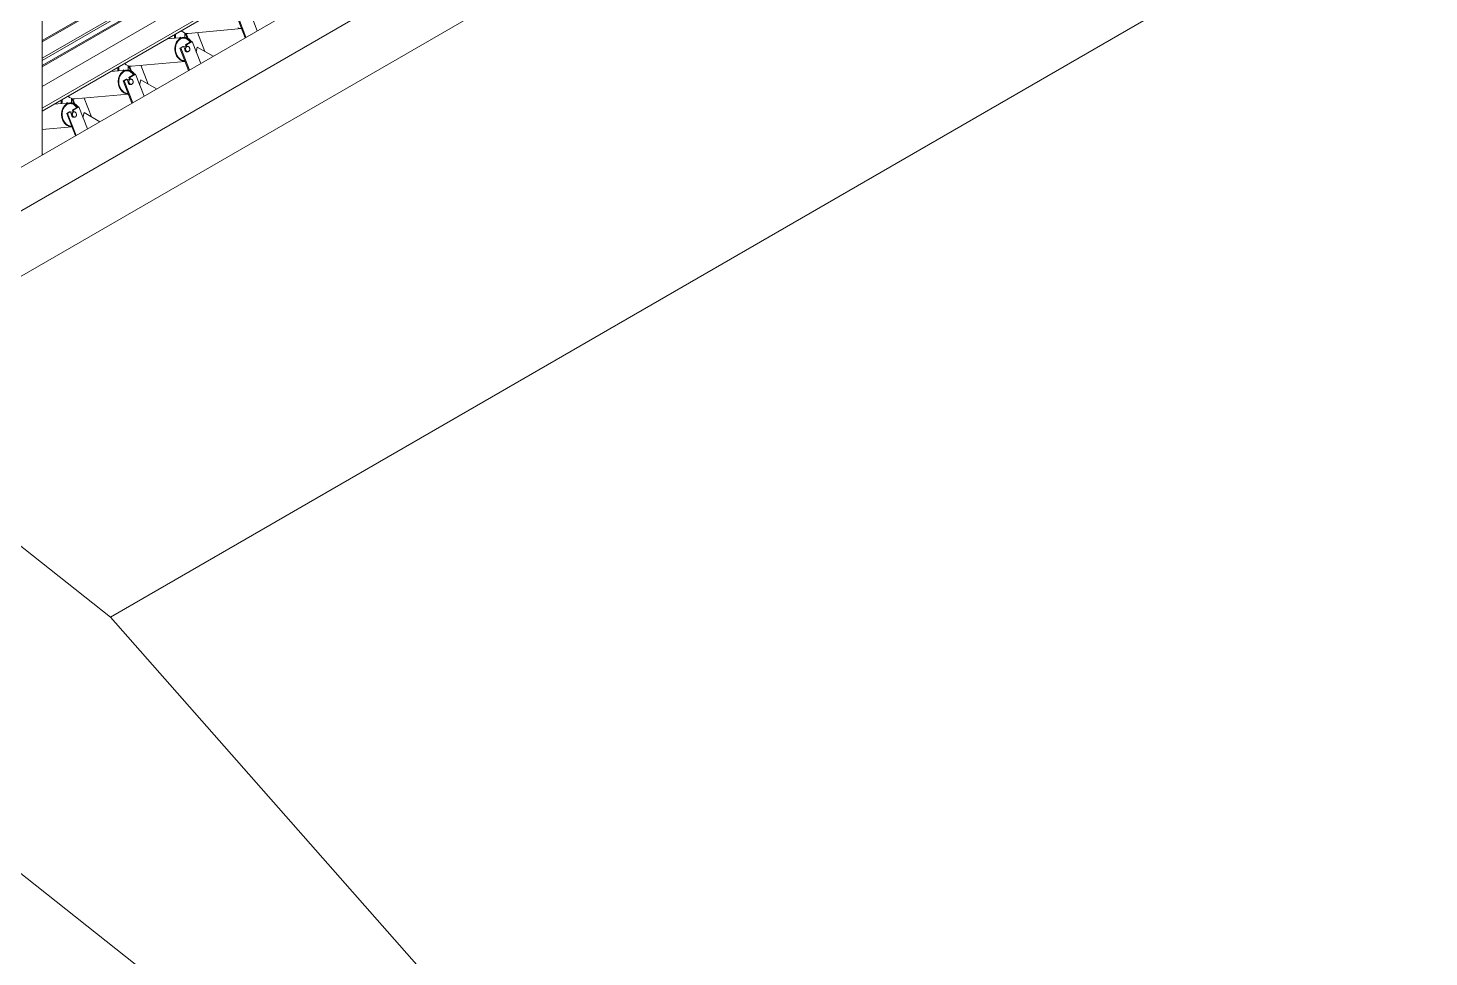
# Model space of a CAD drawing. Header units: millimetres. Extents: x 26816 to 90584, y 11074 to 56542.
# Drawn here: x 70030 to 75277, y 20317 to 23793 of the extents above; entities that cross this region are included whole.
import ezdxf

# ---------------------------------------------------------------- set-up
doc = ezdxf.new("R2010")
doc.units = ezdxf.units.MM
doc.layers.add('MAU_TÍM', color=4, linetype='Continuous', lineweight=25)
doc.layers.add('MAU_XAM', color=8, linetype='Continuous')
doc.layers.add('MAU_XANH', color=5, linetype='Continuous')

msp = doc.modelspace()

# ---------------------------------------------------------------- linework, layer by layer
at = {"layer": 'MAU_TÍM', "linetype": 'Continuous', "lineweight": 0}
for p, q in [((70083.1, 23574.7), (71638.8, 24472.8)), ((70083.1, 23493.5), (71638.8, 24391.6)), ((70083.1, 23482.4), (71638.8, 24380.4)), ((70811.3, 23840.6), (70843.8, 23756.9)), ((70814.4, 23840.9), (70846.4, 23758.4)), ((70856.8, 23865.4), (70888.8, 23782.9)), ((70578.5, 23755.1), (70578.5, 23768.3)), ((70582, 23755.4), (70582, 23770.3)), ((70617.4, 23758.1), (70617.4, 23774.5)), ((70619.1, 23774), (70626.2, 23755.7)), ((70622.6, 23773.2), (70630.2, 23753.6)), ((70629.8, 23772.9), (70830.6, 23790.8)), ((70664.8, 23776), (70692.1, 23705.6)), ((70611.8, 23758.1), (70551.5, 23752.7)), ((70611.8, 23758.1), (70551.5, 23752.7)), ((70599.7, 23758.9), (70598.5, 23756.9)), ((70599.2, 23718.2), (70609.8, 23724.3)), ((70599.2, 23718.2), (70602.2, 23718.5)), ((70599.2, 23718.2), (70631.7, 23634.4)), ((70599.7, 23758.9), (70602.5, 23757.3)), ((70602.2, 23718.5), (70612.8, 23724.6)), ((70602.2, 23718.5), (70634.3, 23635.9)), ((70609.8, 23724.3), (70612.8, 23724.6)), ((70612.8, 23724.6), (70617.1, 23713.6)), ((70627.1, 23724.3), (70613.4, 23723.1)), ((70627.1, 23724.3), (70613.4, 23723.1)), ((70615.5, 23717.6), (70617.5, 23717.8)), ((70620.4, 23730.4), (70641.6, 23742.7)), ((70620.4, 23730.4), (70623.4, 23730.7)), ((70622.9, 23724), (70620.4, 23730.4)), ((70623.4, 23730.7), (70644.7, 23742.9)), ((70625.9, 23724.2), (70623.4, 23730.7)), ((70641.6, 23742.7), (70644.7, 23742.9)), ((70644.7, 23742.9), (70676.7, 23660.4)), ((70660.3, 23702.7), (70664.2, 23721.7)), ((70664.2, 23721.7), (70723.5, 23687.4)), ((70417.7, 23650.4), (70618.5, 23668.4)), ((70417.7, 23650.4), (70618.5, 23668.4)), ((70619.6, 23707), (70620.5, 23704.9)), ((70622.5, 23704.7), (70621, 23704.6)), ((70624.3, 23704), (70628.9, 23704.4)), ((70624.3, 23704), (70628.9, 23704.4)), ((70399.6, 23635.6), (70339.3, 23630.3)), ((70399.6, 23635.6), (70339.3, 23630.3)), ((70366.3, 23632.7), (70366.3, 23645.8)), ((70369.9, 23633), (70369.9, 23647.9)), ((70387.6, 23636.5), (70386.4, 23634.5)), ((70387.6, 23636.5), (70390.4, 23634.8)), ((70387.6, 23636.5), (70390.4, 23634.8)), ((70405.2, 23635.6), (70405.2, 23652.1)), ((70407, 23651.5), (70414.1, 23633.2)), ((70408.2, 23608), (70429.5, 23620.2)), ((70410.4, 23650.7), (70418, 23631.1)), ((70411.3, 23608.2), (70432.5, 23620.5)), ((70429.5, 23620.2), (70432.5, 23620.5)), ((70432.5, 23620.5), (70464.6, 23537.9)), ((70452.6, 23653.5), (70479.9, 23583.1)), ((70387, 23595.7), (70397.6, 23601.8)), ((70387, 23595.7), (70390.1, 23596)), ((70387, 23595.7), (70419.5, 23511.9)), ((70390.1, 23596), (70400.7, 23602.1)), ((70390.1, 23596), (70422.1, 23513.4)), ((70397.6, 23601.8), (70400.7, 23602.1)), ((70400.7, 23602.1), (70405, 23591.1)), ((70415, 23601.9), (70401.3, 23600.7)), ((70415, 23601.9), (70401.3, 23600.7)), ((70403.4, 23595.1), (70405.4, 23595.3)), ((70407.5, 23584.6), (70408.3, 23582.4)), ((70408.2, 23608), (70411.3, 23608.2)), ((70410.8, 23601.5), (70408.2, 23608)), ((70410.4, 23582.3), (70408.9, 23582.1)), ((70413.8, 23601.8), (70411.3, 23608.2)), ((70412.2, 23581.6), (70416.8, 23582)), ((70412.2, 23581.6), (70416.8, 23582)), ((70448.2, 23580.2), (70452, 23599.2)), ((70452, 23599.2), (70511.4, 23565)), ((70187.5, 23513.2), (70127.2, 23507.8)), ((70154.2, 23510.2), (70154.2, 23523.4)), ((70157.7, 23510.5), (70157.7, 23525.4)), ((70175.4, 23514), (70174.3, 23512)), ((70175.4, 23514), (70178.3, 23512.4)), ((70193.1, 23513.1), (70193.1, 23529.6)), ((70194.8, 23529), (70201.9, 23510.7)), ((70198.3, 23528.2), (70205.9, 23508.6)), ((70205.6, 23527.9), (70406.4, 23545.9)), ((70205.6, 23527.9), (70406.4, 23545.9)), ((70240.5, 23531.1), (70267.8, 23460.7)), ((70174.9, 23473.3), (70185.5, 23479.4)), ((70174.9, 23473.3), (70178, 23473.5)), ((70174.9, 23473.3), (70207.4, 23389.5)), ((70178, 23473.5), (70188.6, 23479.7)), ((70178, 23473.5), (70210, 23391)), ((70185.5, 23479.4), (70188.6, 23479.7)), ((70188.6, 23479.7), (70192.8, 23468.7)), ((70202.9, 23479.4), (70189.1, 23478.2)), ((70191.3, 23472.7), (70193.2, 23472.8)), ((70195.4, 23462.1), (70196.2, 23460)), ((70196.1, 23485.5), (70217.3, 23497.8)), ((70196.1, 23485.5), (70199.2, 23485.8)), ((70198.6, 23479), (70196.1, 23485.5)), ((70198.3, 23459.8), (70196.7, 23459.7)), ((70199.2, 23485.8), (70220.4, 23498)), ((70201.7, 23479.3), (70199.2, 23485.8)), ((70200.1, 23459.1), (70204.7, 23459.5)), ((70217.3, 23497.8), (70220.4, 23498)), ((70220.4, 23498), (70252.4, 23415.5)), ((70236, 23457.7), (70239.9, 23476.8)), ((70239.9, 23476.8), (70299.3, 23442.5)), ((70083.1, 23413.5), (70194.2, 23423.4)), ((70083.1, 23322.3), (70087.1, 23320))]:
    msp.add_line(p, q, dxfattribs=at)
at = {"layer": 'MAU_TÍM', "linetype": 'Continuous', "lineweight": 0, "flags": 128}
for points in [[(70816.3, 23793.9), (70819.3, 23792.7), (70822.4, 23791.7), (70825.5, 23791.1), (70828.7, 23790.8), (70830.6, 23790.8)], [(70641.7, 23742.7), (70639.5, 23745.4), (70637.1, 23748.1), (70634.5, 23750.5), (70631.8, 23752.5), (70628.9, 23754.3), (70625.9, 23755.8), (70622.9, 23756.9), (70619.7, 23757.7), (70616.6, 23758.1), (70613.5, 23758.2), (70610.3, 23757.9), (70607.2, 23757.3), (70604.2, 23756.4), (70601.3, 23755.1), (70598.5, 23753.4), (70595.8, 23751.5), (70593.3, 23749.3), (70590.9, 23746.7), (70588.8, 23744), (70586.8, 23740.9), (70585.1, 23737.7), (70583.6, 23734.3), (70582.4, 23730.7), (70581.5, 23726.9), (70580.8, 23723.1), (70580.3, 23719.2), (70580.2, 23715.2), (70580.3, 23711.3), (70580.8, 23707.3), (70581.4, 23703.4), (70582.4, 23699.6), (70583.6, 23695.8), (70585.1, 23692.2), (70586.8, 23688.8), (70588.7, 23685.6), (70590.9, 23682.6), (70593.2, 23679.8), (70595.7, 23677.3), (70598.4, 23675), (70601.2, 23673.1), (70604.2, 23671.5), (70607.2, 23670.2), (70610.3, 23669.2), (70613.4, 23668.6), (70616.5, 23668.4), (70618.5, 23668.4)], [(70641.7, 23742.7), (70639.5, 23745.4), (70637.1, 23748.1), (70634.5, 23750.5), (70631.8, 23752.5), (70628.9, 23754.3), (70625.9, 23755.8), (70622.9, 23756.9), (70619.7, 23757.7), (70616.6, 23758.1), (70613.5, 23758.2), (70610.3, 23757.9), (70607.2, 23757.3), (70604.2, 23756.4), (70601.3, 23755.1), (70598.5, 23753.4), (70595.8, 23751.5), (70593.3, 23749.3), (70590.9, 23746.7), (70588.8, 23744), (70586.8, 23740.9), (70585.1, 23737.7), (70583.6, 23734.3), (70582.4, 23730.7), (70581.5, 23726.9), (70580.8, 23723.1), (70580.3, 23719.2), (70580.2, 23715.2), (70580.3, 23711.3), (70580.8, 23707.3), (70581.4, 23703.4), (70582.4, 23699.6), (70583.6, 23695.8), (70585.1, 23692.2), (70586.8, 23688.8), (70588.7, 23685.6), (70590.9, 23682.6), (70593.2, 23679.8), (70595.7, 23677.3), (70598.4, 23675), (70601.2, 23673.1), (70604.2, 23671.5), (70607.2, 23670.2), (70610.3, 23669.2), (70613.4, 23668.6), (70616.5, 23668.4), (70618.5, 23668.4)], [(70639.8, 23741.6), (70639.1, 23742.6), (70636.8, 23745.3), (70634.3, 23747.7), (70631.7, 23749.8), (70628.9, 23751.6), (70626, 23753.1), (70623.1, 23754.3), (70620.1, 23755.1), (70617, 23755.6), (70614, 23755.7), (70610.9, 23755.5), (70607.9, 23754.9), (70605, 23754), (70602.1, 23752.8), (70599.4, 23751.2), (70596.8, 23749.3), (70594.4, 23747.1), (70592.1, 23744.6), (70590, 23741.9), (70588.2, 23738.9), (70586.5, 23735.7), (70585.2, 23732.4), (70584, 23728.9), (70583.2, 23725.2), (70582.6, 23721.4), (70582.2, 23717.6), (70582.2, 23713.8), (70582.4, 23709.9), (70582.9, 23706.1), (70583.7, 23702.3), (70584.8, 23698.6), (70586.1, 23695.1), (70587.6, 23691.7), (70589.4, 23688.4), (70591.4, 23685.4), (70593.6, 23682.6), (70596, 23680.1), (70598.6, 23677.8), (70601.3, 23675.8), (70604.1, 23674.2), (70607, 23672.8), (70610, 23671.8), (70613, 23671.2), (70616.1, 23670.9), (70617.5, 23670.9)], [(70639.8, 23741.6), (70639.1, 23742.6), (70636.8, 23745.3), (70634.3, 23747.7), (70631.7, 23749.8), (70628.9, 23751.6), (70626, 23753.1), (70623.1, 23754.3), (70620.1, 23755.1), (70617, 23755.6), (70614, 23755.7), (70610.9, 23755.5), (70607.9, 23754.9), (70605, 23754), (70602.1, 23752.8), (70599.4, 23751.2), (70596.8, 23749.3), (70594.4, 23747.1), (70592.1, 23744.6), (70590, 23741.9), (70588.2, 23738.9), (70586.5, 23735.7), (70585.2, 23732.4), (70584, 23728.9), (70583.2, 23725.2), (70582.6, 23721.4), (70582.2, 23717.6), (70582.2, 23713.8), (70582.4, 23709.9), (70582.9, 23706.1), (70583.7, 23702.3), (70584.8, 23698.6), (70586.1, 23695.1), (70587.6, 23691.7), (70589.4, 23688.4), (70591.4, 23685.4), (70593.6, 23682.6), (70596, 23680.1), (70598.6, 23677.8), (70601.3, 23675.8), (70604.1, 23674.2), (70607, 23672.8), (70610, 23671.8), (70613, 23671.2), (70616.1, 23670.9), (70617.5, 23670.9)], [(70637.4, 23740.3), (70636, 23742.3), (70633.7, 23744.9), (70631.2, 23747.3), (70628.6, 23749.4), (70625.8, 23751.2), (70623, 23752.7), (70620, 23753.9), (70617, 23754.7), (70614, 23755.2), (70611.1, 23755.3)], [(70637.4, 23740.3), (70636, 23742.3), (70633.7, 23744.9), (70631.2, 23747.3), (70628.6, 23749.4), (70625.8, 23751.2), (70623, 23752.7), (70620, 23753.9), (70617, 23754.7), (70614, 23755.2), (70611.1, 23755.3)], [(70622.5, 23704.7), (70621.1, 23705.6), (70619.8, 23706.8), (70618.7, 23708.3), (70617.9, 23710), (70617.3, 23711.9), (70617.1, 23713.9), (70617.1, 23715.9), (70617.5, 23717.8)], [(70622.5, 23704.7), (70621.1, 23705.6), (70619.8, 23706.8), (70618.7, 23708.3), (70617.9, 23710), (70617.3, 23711.9), (70617.1, 23713.9), (70617.1, 23715.9), (70617.5, 23717.8)], [(70631.6, 23705.3), (70632.8, 23706.2), (70633.9, 23707.4), (70634.8, 23708.9), (70635.5, 23710.6), (70635.8, 23712.4), (70635.9, 23714.3), (70635.7, 23716.2), (70635.3, 23718), (70634.5, 23719.7), (70633.6, 23721.2), (70632.4, 23722.5), (70631.1, 23723.4), (70629.6, 23724.1), (70628.1, 23724.4), (70626.6, 23724.3), (70625.2, 23723.8), (70623.8, 23723.1), (70622.6, 23722), (70621.6, 23720.6), (70620.9, 23719), (70620.4, 23717.3), (70620.1, 23715.4), (70620.2, 23713.5), (70620.5, 23711.6), (70621.1, 23709.9), (70622, 23708.3), (70623.1, 23706.9), (70624.3, 23705.8), (70625.7, 23705), (70627.2, 23704.5), (70628.7, 23704.4), (70630.2, 23704.7), (70631.6, 23705.3)], [(70631.6, 23705.3), (70632.8, 23706.2), (70633.9, 23707.4), (70634.8, 23708.9), (70635.5, 23710.6), (70635.8, 23712.4), (70635.9, 23714.3), (70635.7, 23716.2), (70635.3, 23718), (70634.5, 23719.7), (70633.6, 23721.2), (70632.4, 23722.5), (70631.1, 23723.4), (70629.6, 23724.1), (70628.1, 23724.4), (70626.6, 23724.3), (70625.2, 23723.8), (70623.8, 23723.1), (70622.6, 23722), (70621.6, 23720.6), (70620.9, 23719), (70620.4, 23717.3), (70620.1, 23715.4), (70620.2, 23713.5), (70620.5, 23711.6), (70621.1, 23709.9), (70622, 23708.3), (70623.1, 23706.9), (70624.3, 23705.8), (70625.7, 23705), (70627.2, 23704.5), (70628.7, 23704.4), (70630.2, 23704.7), (70631.6, 23705.3)], [(70429.5, 23620.2), (70427.4, 23623), (70425, 23625.6), (70422.4, 23628), (70419.6, 23630.1), (70416.7, 23631.9), (70413.8, 23633.3), (70410.7, 23634.4), (70407.6, 23635.2), (70404.5, 23635.7), (70401.3, 23635.7), (70398.2, 23635.5), (70395.1, 23634.9), (70392.1, 23633.9), (70389.2, 23632.6), (70386.3, 23631), (70383.7, 23629), (70381.1, 23626.8), (70378.8, 23624.3), (70376.6, 23621.5), (70374.7, 23618.5), (70373, 23615.2), (70371.5, 23611.8), (70370.3, 23608.2), (70369.3, 23604.5), (70368.6, 23600.7), (70368.2, 23596.7), (70368.1, 23592.8), (70368.2, 23588.8), (70368.6, 23584.8), (70369.3, 23580.9), (70370.3, 23577.1), (70371.5, 23573.4), (70373, 23569.8), (70374.7, 23566.4), (70376.6, 23563.1), (70378.8, 23560.1), (70381.1, 23557.3), (70383.6, 23554.8), (70386.3, 23552.6), (70389.1, 23550.6), (70392, 23549), (70395, 23547.7), (70398.1, 23546.8), (70401.3, 23546.2), (70404.4, 23545.9), (70406.4, 23545.9)], [(70429.5, 23620.2), (70427.4, 23623), (70425, 23625.6), (70422.4, 23628), (70419.6, 23630.1), (70416.7, 23631.9), (70413.8, 23633.3), (70410.7, 23634.4), (70407.6, 23635.2), (70404.5, 23635.7), (70401.3, 23635.7), (70398.2, 23635.5), (70395.1, 23634.9), (70392.1, 23633.9), (70389.2, 23632.6), (70386.3, 23631), (70383.7, 23629), (70381.1, 23626.8), (70378.8, 23624.3), (70376.6, 23621.5), (70374.7, 23618.5), (70373, 23615.2), (70371.5, 23611.8), (70370.3, 23608.2), (70369.3, 23604.5), (70368.6, 23600.7), (70368.2, 23596.7), (70368.1, 23592.8), (70368.2, 23588.8), (70368.6, 23584.8), (70369.3, 23580.9), (70370.3, 23577.1), (70371.5, 23573.4), (70373, 23569.8), (70374.7, 23566.4), (70376.6, 23563.1), (70378.8, 23560.1), (70381.1, 23557.3), (70383.6, 23554.8), (70386.3, 23552.6), (70389.1, 23550.6), (70392, 23549), (70395, 23547.7), (70398.1, 23546.8), (70401.3, 23546.2), (70404.4, 23545.9), (70406.4, 23545.9)], [(70427.7, 23619.2), (70426.9, 23620.1), (70424.6, 23622.8), (70422.2, 23625.2), (70419.5, 23627.3), (70416.8, 23629.1), (70413.9, 23630.6), (70411, 23631.8), (70407.9, 23632.6), (70404.9, 23633.1), (70401.8, 23633.3), (70398.8, 23633), (70395.8, 23632.5), (70392.9, 23631.6), (70390, 23630.3), (70387.3, 23628.7), (70384.7, 23626.8), (70382.2, 23624.6), (70380, 23622.2), (70377.9, 23619.4), (70376, 23616.5), (70374.4, 23613.3), (70373, 23609.9), (70371.9, 23606.4), (70371, 23602.7), (70370.4, 23599), (70370.1, 23595.2), (70370.1, 23591.3), (70370.3, 23587.4), (70370.8, 23583.6), (70371.6, 23579.8), (70372.6, 23576.2), (70373.9, 23572.6), (70375.5, 23569.2), (70377.3, 23566), (70379.3, 23562.9), (70381.5, 23560.1), (70383.9, 23557.6), (70386.4, 23555.3), (70389.1, 23553.4), (70391.9, 23551.7), (70394.9, 23550.4), (70397.8, 23549.4), (70400.9, 23548.7), (70403.9, 23548.4), (70405.4, 23548.4)], [(70427.7, 23619.2), (70426.9, 23620.1), (70424.6, 23622.8), (70422.2, 23625.2), (70419.5, 23627.3), (70416.8, 23629.1), (70413.9, 23630.6), (70411, 23631.8), (70407.9, 23632.6), (70404.9, 23633.1), (70401.8, 23633.3), (70398.8, 23633), (70395.8, 23632.5), (70392.9, 23631.6), (70390, 23630.3), (70387.3, 23628.7), (70384.7, 23626.8), (70382.2, 23624.6), (70380, 23622.2), (70377.9, 23619.4), (70376, 23616.5), (70374.4, 23613.3), (70373, 23609.9), (70371.9, 23606.4), (70371, 23602.7), (70370.4, 23599), (70370.1, 23595.2), (70370.1, 23591.3), (70370.3, 23587.4), (70370.8, 23583.6), (70371.6, 23579.8), (70372.6, 23576.2), (70373.9, 23572.6), (70375.5, 23569.2), (70377.3, 23566), (70379.3, 23562.9), (70381.5, 23560.1), (70383.9, 23557.6), (70386.4, 23555.3), (70389.1, 23553.4), (70391.9, 23551.7), (70394.9, 23550.4), (70397.8, 23549.4), (70400.9, 23548.7), (70403.9, 23548.4), (70405.4, 23548.4)], [(70425.3, 23617.8), (70423.8, 23619.8), (70421.5, 23622.5), (70419.1, 23624.9), (70416.4, 23627), (70413.7, 23628.8), (70410.8, 23630.3), (70407.9, 23631.4), (70404.9, 23632.3), (70401.8, 23632.8), (70399, 23632.9)], [(70425.3, 23617.8), (70423.8, 23619.8), (70421.5, 23622.5), (70419.1, 23624.9), (70416.4, 23627), (70413.7, 23628.8), (70410.8, 23630.3), (70407.9, 23631.4), (70404.9, 23632.3), (70401.8, 23632.8), (70399, 23632.9)], [(70410.4, 23582.3), (70409, 23583.2), (70407.7, 23584.4), (70406.6, 23585.8), (70405.8, 23587.6), (70405.2, 23589.4), (70404.9, 23591.4), (70405, 23593.4), (70405.4, 23595.3)], [(70410.4, 23582.3), (70409, 23583.2), (70407.7, 23584.4), (70406.6, 23585.8), (70405.8, 23587.6), (70405.2, 23589.4), (70404.9, 23591.4), (70405, 23593.4), (70405.4, 23595.3)], [(70419.4, 23582.8), (70420.7, 23583.7), (70421.8, 23585), (70422.7, 23586.5), (70423.3, 23588.1), (70423.7, 23590), (70423.8, 23591.8), (70423.6, 23593.7), (70423.1, 23595.6), (70422.4, 23597.3), (70421.4, 23598.8), (70420.3, 23600), (70418.9, 23601), (70417.5, 23601.6), (70416, 23601.9), (70414.5, 23601.8), (70413.1, 23601.4), (70411.7, 23600.6), (70410.5, 23599.5), (70409.5, 23598.2), (70408.7, 23596.6), (70408.2, 23594.8), (70408, 23592.9), (70408.1, 23591), (70408.4, 23589.2), (70409, 23587.4), (70409.9, 23585.8), (70410.9, 23584.4), (70412.2, 23583.3), (70413.6, 23582.5), (70415, 23582), (70416.6, 23581.9), (70418, 23582.2), (70419.4, 23582.8)], [(70419.4, 23582.8), (70420.7, 23583.7), (70421.8, 23585), (70422.7, 23586.5), (70423.3, 23588.1), (70423.7, 23590), (70423.8, 23591.8), (70423.6, 23593.7), (70423.1, 23595.6), (70422.4, 23597.3), (70421.4, 23598.8), (70420.3, 23600), (70418.9, 23601), (70417.5, 23601.6), (70416, 23601.9), (70414.5, 23601.8), (70413.1, 23601.4), (70411.7, 23600.6), (70410.5, 23599.5), (70409.5, 23598.2), (70408.7, 23596.6), (70408.2, 23594.8), (70408, 23592.9), (70408.1, 23591), (70408.4, 23589.2), (70409, 23587.4), (70409.9, 23585.8), (70410.9, 23584.4), (70412.2, 23583.3), (70413.6, 23582.5), (70415, 23582), (70416.6, 23581.9), (70418, 23582.2), (70419.4, 23582.8)], [(70217.4, 23497.8), (70215.3, 23500.5), (70212.8, 23503.2), (70210.2, 23505.5), (70207.5, 23507.6), (70204.6, 23509.4), (70201.6, 23510.9), (70198.6, 23512), (70195.5, 23512.8), (70192.3, 23513.2), (70189.2, 23513.3), (70186.1, 23513), (70183, 23512.4), (70180, 23511.4), (70177, 23510.1), (70174.2, 23508.5), (70171.5, 23506.6), (70169, 23504.3), (70166.7, 23501.8), (70164.5, 23499), (70162.6, 23496), (70160.9, 23492.8), (70159.4, 23489.3), (70158.2, 23485.8), (70157.2, 23482), (70156.5, 23478.2), (70156.1, 23474.3), (70155.9, 23470.3), (70156.1, 23466.3), (70156.5, 23462.4), (70157.2, 23458.5), (70158.1, 23454.6), (70159.4, 23450.9), (70160.8, 23447.3), (70162.5, 23443.9), (70164.5, 23440.7), (70166.6, 23437.6), (70169, 23434.9), (70171.5, 23432.3), (70174.2, 23430.1), (70177, 23428.2), (70179.9, 23426.6), (70182.9, 23425.3), (70186, 23424.3), (70189.1, 23423.7), (70192.3, 23423.4), (70194.2, 23423.5)], [(70215.5, 23496.7), (70214.8, 23497.7), (70212.5, 23500.3), (70210, 23502.8), (70207.4, 23504.9), (70204.6, 23506.7), (70201.8, 23508.2), (70198.8, 23509.4), (70195.8, 23510.2), (70192.8, 23510.7), (70189.7, 23510.8), (70186.7, 23510.6), (70183.7, 23510), (70180.7, 23509.1), (70177.9, 23507.8), (70175.1, 23506.3), (70172.5, 23504.4), (70170.1, 23502.2), (70167.8, 23499.7), (70165.8, 23497), (70163.9, 23494), (70162.3, 23490.8), (70160.9, 23487.5), (70159.8, 23483.9), (70158.9, 23480.3), (70158.3, 23476.5), (70158, 23472.7), (70157.9, 23468.8), (70158.2, 23465), (70158.7, 23461.2), (70159.5, 23457.4), (70160.5, 23453.7), (70161.8, 23450.1), (70163.4, 23446.7), (70165.2, 23443.5), (70167.2, 23440.5), (70169.4, 23437.7), (70171.7, 23435.1), (70174.3, 23432.9), (70177, 23430.9), (70179.8, 23429.3), (70182.7, 23427.9), (70185.7, 23426.9), (70188.7, 23426.3), (70191.8, 23426), (70193.3, 23425.9)], [(70213.2, 23495.4), (70211.7, 23497.3), (70209.4, 23500), (70206.9, 23502.4), (70204.3, 23504.5), (70201.6, 23506.3), (70198.7, 23507.8), (70195.7, 23509), (70192.7, 23509.8), (70189.7, 23510.3), (70186.8, 23510.4)], [(70198.3, 23459.8), (70196.8, 23460.7), (70195.6, 23461.9), (70194.5, 23463.4), (70193.6, 23465.1), (70193.1, 23467), (70192.8, 23469), (70192.9, 23470.9), (70193.2, 23472.8)], [(70207.3, 23460.3), (70208.6, 23461.3), (70209.7, 23462.5), (70210.6, 23464), (70211.2, 23465.7), (70211.6, 23467.5), (70211.7, 23469.4), (70211.5, 23471.3), (70211, 23473.1), (70210.3, 23474.8), (70209.3, 23476.3), (70208.1, 23477.6), (70206.8, 23478.5), (70205.4, 23479.1), (70203.9, 23479.4), (70202.4, 23479.4), (70200.9, 23478.9), (70199.6, 23478.1), (70198.4, 23477.1), (70197.4, 23475.7), (70196.6, 23474.1), (70196.1, 23472.3), (70195.9, 23470.5), (70195.9, 23468.6), (70196.3, 23466.7), (70196.9, 23464.9), (70197.7, 23463.3), (70198.8, 23462), (70200.1, 23460.8), (70201.4, 23460), (70202.9, 23459.6), (70204.4, 23459.5), (70205.9, 23459.7), (70207.3, 23460.3)]]:
    msp.add_lwpolyline(points, dxfattribs=at)
at = {"layer": 'MAU_TÍM', "linetype": 'Continuous', "lineweight": 0}
for centre, radius, start, end in [((70627.8, 23804.8), 32, 222.5097, 273.621), ((70623.8, 23710.6), 6.59, 239.8211, 274.7066), ((70415.7, 23682.3), 32, 222.5072, 273.6209), ((70411.7, 23588.1), 6.59, 239.8211, 274.7066), ((70203.6, 23559.9), 32, 222.5048, 273.6209), ((70199.5, 23465.7), 6.59, 239.8211, 274.7066)]:
    msp.add_arc(centre, radius, start, end, dxfattribs=at)
at = {"layer": 'MAU_XAM', "linetype": 'Continuous', "lineweight": 0}
for p, q in [((78692.2, 28287.6), (69146.2, 22776.9)), ((78833.6, 28206), (69287.6, 22695.2)), ((78833.6, 27961), (69287.6, 22450.3)), ((80327.4, 27353.8), (70339.5, 21587.9)), ((69146.2, 22531.9), (70339.5, 21587.9)), ((73919.2, 17531.2), (70339.5, 21587.9)), ((69146.2, 21307.1), (73919.2, 17531.2))]:
    msp.add_line(p, q, dxfattribs=at)
at = {"layer": 'MAU_XANH', "linetype": 'Continuous', "lineweight": 0}
for p, q in [((70083.1, 23746.4), (71737.8, 24701.6)), ((70083.1, 23741.5), (71737.8, 24696.7)), ((70083.1, 23680.2), (71722.6, 24626.6)), ((70083.1, 23317.7), (70083.1, 24624.1)), ((70083.1, 23672), (71726.1, 24620.5)), ((70083.1, 23653.3), (71737.8, 24608.5)), ((70083.1, 23648.4), (71737.8, 24603.6))]:
    msp.add_line(p, q, dxfattribs=at)

doc.saveas('drawing.dxf')
